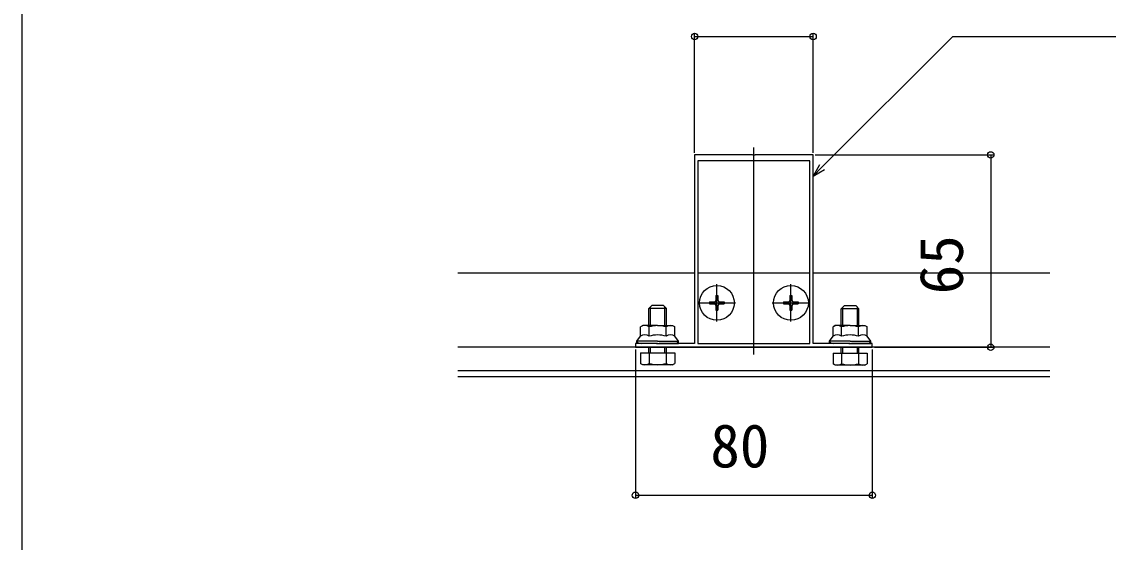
# Model space of a CAD drawing. Units: millimetres, scale not verified. Extents: x -875 to 875, y -1303 to 1296.
# Drawn here: x -565 to -198, y 452.8 to 628.6 of the extents above; entities that cross this region are included whole.
import ezdxf
from ezdxf.enums import TextEntityAlignment as Align

# ---------------------------------------------------------------- set-up
doc = ezdxf.new("R2010")
doc.units = ezdxf.units.MM
doc.header["$LTSCALE"] = 8
for name, color, linetype in [('0-2_YKK_11', 7, 'Continuous'), ('0-3_YKK_12', 2, 'Continuous'), ('0-4_YKK_13', 4, 'Continuous'), ('0-5_YKK_D', 6, 'Continuous')]:
    doc.layers.add(name, color=color, linetype=linetype)
doc.styles.add('ＭＳ ゴシック', font='')
doc.styles.get('ＭＳ ゴシック').set_extended_font_data('MS Gothic')

msp = doc.modelspace()

# ---------------------------------------------------------------- linework, layer by layer
at = {"layer": '0-2_YKK_11'}
for points in [[(-357.716, 518.648), (-277.716, 518.648), (-277.716, 519.948), (-284.758, 519.948), (-284.941, 519.828), (-285.491, 519.828), (-285.674, 519.948), (-297.716, 519.948), (-297.716, 583.648), (-317.258, 583.648), (-317.441, 583.528), (-317.991, 583.528), (-318.174, 583.648), (-337.716, 583.648), (-337.716, 519.948), (-349.758, 519.948), (-349.941, 519.828), (-350.491, 519.828), (-350.674, 519.948), (-357.716, 519.948)], [(-298.816, 519.948), (-298.816, 581.648), (-336.616, 581.648), (-336.616, 519.948)]]:
    msp.add_lwpolyline(points, close=True, dxfattribs=at)
at = {"layer": '0-3_YKK_12'}
for p, q in [((-565, 799.803), (-565, 360.803)), ((-317.716, 516.148), (-317.716, 586.148)), ((-337.716, 543.648), (-417.716, 543.648)), ((-298.816, 543.648), (-336.616, 543.648)), ((-217.716, 543.648), (-297.716, 543.648)), ((-217.716, 518.648), (-417.716, 518.648)), ((-217.716, 510.648), (-417.716, 510.648)), ((-217.716, 508.648), (-417.716, 508.648))]:
    msp.add_line(p, q, dxfattribs=at)
at = {"layer": '0-4_YKK_13'}
for p, q in [((-330.216, 527.348), (-330.216, 539.948)), ((-305.216, 527.348), (-305.216, 539.948)), ((-330.566, 536.148), (-329.866, 536.148)), ((-330.566, 536.148), (-330.566, 534.498)), ((-329.866, 536.148), (-329.866, 534.498)), ((-305.566, 536.148), (-304.866, 536.148)), ((-305.566, 536.148), (-305.566, 534.498)), ((-304.866, 536.148), (-304.866, 534.498)), ((-352.676, 525.948), (-352.676, 532.288)), ((-347.756, 525.948), (-347.756, 532.288)), ((-336.516, 533.648), (-323.916, 533.648)), ((-332.716, 533.998), (-332.716, 533.298)), ((-332.716, 533.998), (-331.066, 533.998)), ((-332.716, 533.298), (-331.066, 533.298)), ((-330.566, 532.798), (-330.566, 531.148)), ((-329.866, 532.798), (-329.866, 531.148)), ((-329.366, 533.998), (-327.716, 533.998)), ((-329.366, 533.298), (-327.716, 533.298)), ((-327.716, 533.998), (-327.716, 533.298)), ((-311.516, 533.648), (-298.916, 533.648)), ((-307.716, 533.998), (-307.716, 533.298)), ((-307.716, 533.998), (-306.066, 533.998)), ((-307.716, 533.298), (-306.066, 533.298)), ((-305.566, 532.798), (-305.566, 531.148)), ((-304.866, 532.798), (-304.866, 531.148)), ((-304.366, 533.998), (-302.716, 533.998)), ((-304.366, 533.298), (-302.716, 533.298)), ((-302.716, 533.998), (-302.716, 533.298)), ((-287.676, 525.948), (-287.676, 532.188)), ((-282.756, 525.948), (-282.756, 532.188)), ((-347.216, 531.748), (-353.216, 531.748)), ((-330.566, 531.148), (-329.866, 531.148)), ((-305.566, 531.148), (-304.866, 531.148)), ((-282.216, 531.648), (-288.216, 531.648)), ((-355.216, 525.948), (-355.99, 525.501)), ((-355.99, 522.348), (-355.99, 525.501)), ((-350.216, 525.948), (-355.216, 525.948)), ((-353.103, 522.348), (-353.103, 525.501)), ((-350.216, 525.948), (-345.216, 525.948)), ((-347.329, 522.348), (-347.329, 525.501)), ((-345.216, 525.948), (-344.443, 525.501)), ((-344.443, 522.348), (-344.443, 525.501)), ((-290.216, 525.948), (-290.99, 525.501)), ((-290.99, 522.348), (-290.99, 525.501)), ((-285.216, 525.948), (-290.216, 525.948)), ((-288.103, 522.348), (-288.103, 525.501)), ((-285.216, 525.948), (-280.216, 525.948)), ((-282.329, 522.348), (-282.329, 525.501)), ((-280.216, 525.948), (-279.443, 525.501)), ((-279.443, 522.348), (-279.443, 525.501)), ((-357.216, 519.948), (-357.216, 520.748)), ((-350.216, 519.948), (-357.216, 519.948)), ((-353.216, 516.748), (-353.216, 518.748)), ((-352.676, 516.748), (-352.676, 518.748)), ((-350.216, 519.948), (-343.216, 519.948)), ((-347.756, 516.748), (-347.756, 518.748)), ((-347.216, 516.748), (-347.216, 518.748)), ((-343.216, 519.948), (-343.216, 520.748)), ((-292.216, 519.948), (-292.216, 520.748)), ((-285.216, 519.948), (-292.216, 519.948)), ((-288.216, 516.648), (-288.216, 518.648)), ((-287.676, 516.648), (-287.676, 518.648)), ((-285.216, 519.948), (-278.216, 519.948)), ((-282.756, 516.648), (-282.756, 518.648)), ((-282.216, 516.648), (-282.216, 518.648)), ((-278.216, 519.948), (-278.216, 520.748)), ((-355.99, 516.748), (-355.99, 513.194)), ((-353.103, 516.748), (-353.103, 513.194)), ((-347.329, 516.748), (-347.329, 513.194)), ((-290.99, 516.648), (-290.99, 513.094)), ((-288.103, 516.648), (-288.103, 513.094)), ((-282.329, 516.648), (-282.329, 513.094)), ((-355.216, 512.748), (-355.99, 513.194)), ((-345.216, 512.748), (-355.216, 512.748)), ((-345.216, 512.748), (-344.443, 513.194)), ((-290.216, 512.648), (-290.99, 513.094)), ((-280.216, 512.648), (-290.216, 512.648)), ((-280.216, 512.648), (-279.443, 513.094))]:
    msp.add_line(p, q, dxfattribs=at)
for points in [[(-353.216, 525.948), (-353.216, 531.748), (-352.216, 532.748)], [(-347.216, 525.948), (-347.216, 531.748), (-348.216, 532.748), (-352.216, 532.748)], [(-288.216, 525.948), (-288.216, 531.648), (-287.216, 532.648)], [(-282.216, 525.948), (-282.216, 531.648), (-283.216, 532.648), (-287.216, 532.648)], [(-350.216, 520.748), (-357.216, 520.748), (-355.99, 522.348)], [(-350.216, 520.748), (-343.216, 520.748), (-344.443, 522.348)], [(-285.216, 520.748), (-292.216, 520.748), (-290.99, 522.348)], [(-285.216, 520.748), (-278.216, 520.748), (-279.443, 522.348)], [(-355.99, 516.748), (-344.443, 516.748), (-344.443, 513.194)], [(-290.99, 516.648), (-279.443, 516.648), (-279.443, 513.094)]]:
    msp.add_lwpolyline(points, dxfattribs=at)
for centre in [(-330.216, 533.648), (-305.216, 533.648)]:
    msp.add_circle(centre, 5.9, dxfattribs=at)
for centre, radius, start, end in [((-331.066, 534.498), 0.5, 270, 0), ((-331.066, 532.798), 0.5, 0, 90), ((-329.366, 534.498), 0.5, 180, 270), ((-329.366, 532.798), 0.5, 90, 180), ((-306.066, 534.498), 0.5, 270, 0), ((-306.066, 532.798), 0.5, 0, 90), ((-304.366, 534.498), 0.5, 180, 270), ((-304.366, 532.798), 0.5, 90, 180), ((-354.546, 523.392), 2.556, 55.61575, 124.38425), ((-350.216, 516.394), 9.553, 90, 107.58795), ((-350.216, 516.394), 9.553, 72.41205, 90), ((-345.886, 523.392), 2.556, 55.61575, 124.38425), ((-289.546, 523.392), 2.556, 55.61575, 124.38425), ((-285.216, 516.394), 9.553, 90, 107.58795), ((-285.216, 516.394), 9.553, 72.41205, 90), ((-280.886, 523.392), 2.556, 55.61575, 124.38425), ((-354.546, 520.238), 2.556, 55.61575, 124.38425), ((-350.216, 513.241), 9.553, 90, 107.58795), ((-350.216, 513.241), 9.553, 72.41205, 90), ((-345.886, 520.238), 2.556, 55.61575, 124.38425), ((-289.546, 520.238), 2.556, 55.61575, 124.38425), ((-285.216, 513.241), 9.553, 90, 107.58795), ((-285.216, 513.241), 9.553, 72.41205, 90), ((-280.886, 520.238), 2.556, 55.61575, 124.38425), ((-354.546, 515.303), 2.556, 235.61575, 304.38425), ((-350.216, 522.301), 9.553, 252.41205, 287.58795), ((-345.886, 515.303), 2.556, 235.61575, 304.38425), ((-289.546, 515.203), 2.556, 235.61575, 304.38425), ((-285.216, 522.201), 9.553, 252.41205, 287.58795), ((-280.886, 515.203), 2.556, 235.61575, 304.38425)]:
    msp.add_arc(centre, radius, start, end, dxfattribs=at)
for centre, start_param, end_param in [((-355.716, 520.748), 3.1415927, 4.712389), ((-344.716, 520.748), 4.712389, 6.2831853), ((-290.716, 520.748), 3.1415927, 4.712389), ((-279.716, 520.748), 4.712389, 6.2831853)]:
    msp.add_ellipse(centre, major_axis=(1.5, 0), ratio=0.533333, start_param=start_param, end_param=end_param, dxfattribs=at)
at = {"layer": '0-5_YKK_D'}
for p, q in [((-337.716, 584.348), (-337.716, 624.648)), ((-297.716, 584.348), (-297.716, 624.648)), ((-337.716, 623.648), (-297.716, 623.648)), ((-297.016, 583.648), (-236.716, 583.648)), ((-237.716, 583.648), (-237.716, 518.648)), ((-357.716, 517.948), (-357.716, 467.648)), ((-277.716, 517.948), (-277.716, 467.648)), ((-277.016, 518.648), (-236.716, 518.648)), ((-357.716, 468.648), (-277.716, 468.648))]:
    msp.add_line(p, q, dxfattribs=at)
for points in [[(-297.716, 576.457), (-294.711, 579.463), (-250.526, 623.648), (-133.593, 623.648)], [(-295.516, 580.268), (-297.716, 576.457), (-293.906, 578.657)]]:
    msp.add_lwpolyline(points, dxfattribs=at)
for centre in [(-337.716, 623.648), (-297.716, 623.648), (-237.716, 583.648), (-237.716, 518.648), (-357.716, 468.648), (-277.716, 468.648)]:
    msp.add_circle(centre, 1.075, dxfattribs=at)

# ---------------------------------------------------------------- texts
at = {"layer": '0-5_YKK_D', "style": 'ＭＳ ゴシック'}
msp.add_text('65', height=14.66, rotation=90, dxfattribs=at).set_placement((-242.716, 536.545), align=Align.BOTTOM_LEFT)
msp.add_text('80', height=14.66, dxfattribs=at).set_placement((-332.432, 473.648), align=Align.BOTTOM_LEFT)

doc.saveas('drawing.dxf')
